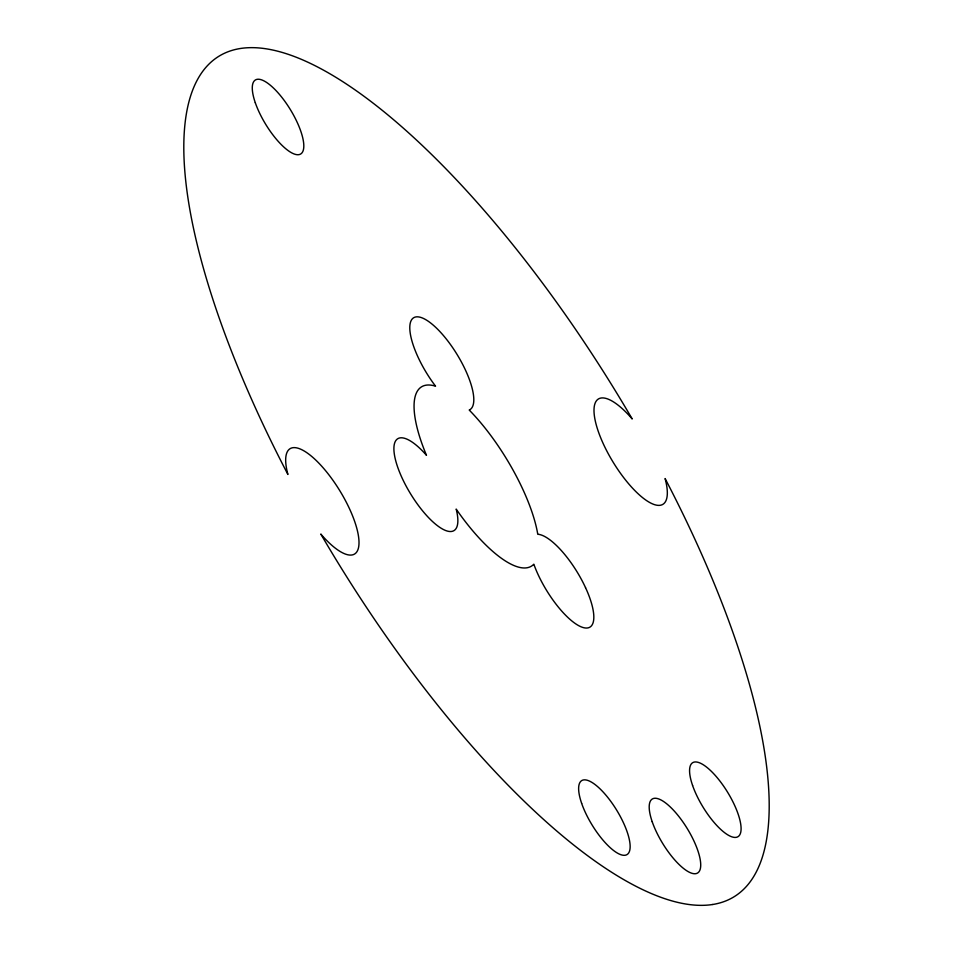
<?xml version="1.0" encoding="UTF-8"?>
<svg xmlns="http://www.w3.org/2000/svg" width="953" height="953" viewBox="0 0 953 953"><rect width="100%" height="100%" fill="white"/><g stroke="black" fill="none" stroke-linecap="round" stroke-linejoin="round"><path stroke-width="1.43" d="M712.761 904.48A492.856 163.189 58.5 0 0 665.087 478.525A61.766 20.454 58.5 0 1 638.665 494.273A61.766 20.454 58.5 0 1 594.136 413.602A61.766 20.454 58.5 0 1 632.208 418.963A492.856 163.189 58.5 0 0 240.239 48.52A492.856 163.189 58.5 0 0 287.913 474.475A61.766 20.454 58.5 0 1 314.335 458.727A61.766 20.454 58.5 0 1 358.864 539.398A61.766 20.454 58.5 0 1 320.792 534.037A492.856 163.189 58.5 0 0 712.761 904.48M652.209 821.748A43.373 14.355 58.5 0 0 696.774 873.401A43.373 14.355 58.5 0 0 675.88 812.873A43.373 14.355 58.5 0 0 652.209 821.748M581.64 803.331A43.373 14.355 58.5 0 0 626.204 854.972A43.373 14.355 58.5 0 0 605.298 794.445A43.373 14.355 58.5 0 0 581.64 803.331M692.581 785.439A43.373 14.355 58.5 0 0 737.145 837.091A43.373 14.355 58.5 0 0 716.239 776.552A43.373 14.355 58.5 0 0 692.581 785.439M255.297 102.745A43.373 14.355 58.5 0 0 299.861 154.386A43.373 14.355 58.5 0 0 278.967 93.859A43.373 14.355 58.5 0 0 255.297 102.745M585.535 587.644A53.88 17.845 58.5 0 0 537.766 534.264A105.14 34.808 58.5 0 0 469.198 410.04A53.88 17.845 58.5 0 0 455.034 351.228A53.88 17.845 58.5 0 0 411.339 320.232A53.88 17.845 58.5 0 0 435.557 386.168A105.14 34.808 58.5 0 0 426.467 455.272A53.88 17.845 58.5 0 0 394.042 451.746A53.88 17.845 58.5 0 0 432.626 521.625A53.88 17.845 58.5 0 0 456.165 509.069A105.14 34.808 58.5 0 0 533.835 564.188A53.88 17.845 58.5 0 0 580.425 626.526A53.88 17.845 58.5 0 0 585.535 587.644"/></g></svg>
